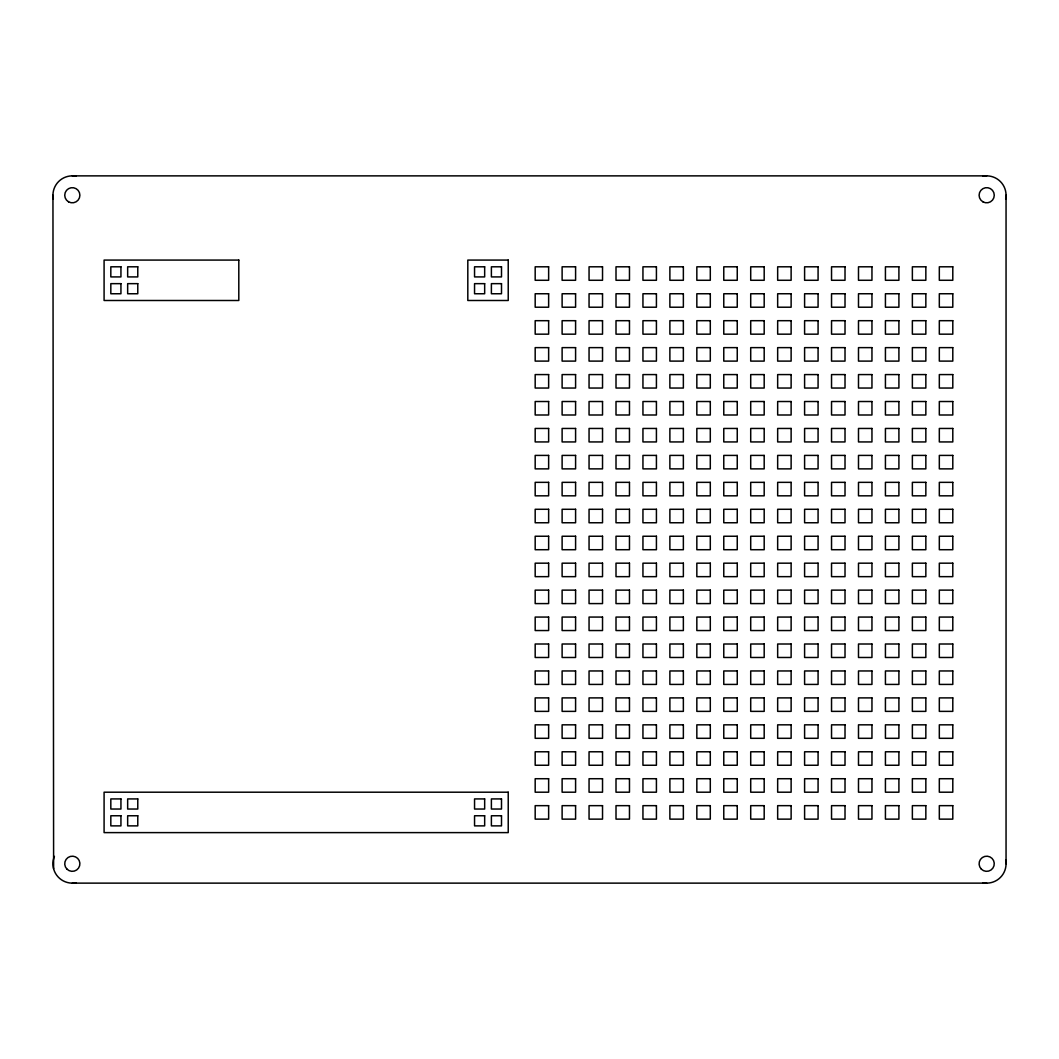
<?xml version="1.0" encoding="UTF-8"?>
<svg xmlns="http://www.w3.org/2000/svg" width="1059" height="1059" viewBox="0 0 1059 1059"><rect width="100%" height="100%" fill="white"/><g stroke="black" fill="none" stroke-linecap="round" stroke-linejoin="round"><path stroke-width="1.5" d="M72.316 175.873L986.684 175.873M72.316 883.127L986.684 883.127M53.612 868.777L52.95 195.24M1006.05 195.24L1006.05 863.76M76.102 882.756A19.366 19.366 0 0 1 54.419 856.347M1005.679 859.974A19.366 19.366 0 0 1 982.898 882.756M53.321 199.026A19.366 19.366 0 0 1 76.102 176.244M982.898 176.244A19.366 19.366 0 0 1 1005.679 199.026M238.804 260.077L104.086 260.077L104.086 300.491L238.804 300.491L238.804 260.077M508.227 260.077L467.813 260.077L467.813 300.491L508.227 300.491L508.227 260.077M120.938 266.802L110.824 266.802L110.824 276.915L120.938 276.915L120.938 266.802M137.776 266.802L127.662 266.802L127.662 276.915L137.776 276.915L137.776 266.802M484.665 266.802L474.551 266.802L474.551 276.915L484.665 276.915L484.665 266.802M501.503 266.802L491.389 266.802L491.389 276.915L501.503 276.915L501.503 266.802M548.641 266.802L535.179 266.802L535.179 280.278L548.641 280.278L548.641 266.802M575.593 266.802L562.117 266.802L562.117 280.278L575.593 280.278L575.593 266.802M602.531 266.802L589.056 266.802L589.056 280.278L602.531 280.278L602.531 266.802M629.47 266.802L616.007 266.802L616.007 280.278L629.47 280.278L629.47 266.802M656.421 266.802L642.945 266.802L642.945 280.278L656.421 280.278L656.421 266.802M683.359 266.802L669.884 266.802L669.884 280.278L683.359 280.278L683.359 266.802M710.298 266.802L696.835 266.802L696.835 280.278L710.298 280.278L710.298 266.802M737.249 266.802L723.774 266.802L723.774 280.278L737.249 280.278L737.249 266.802M764.188 266.802L750.712 266.802L750.712 280.278L764.188 280.278L764.188 266.802M791.126 266.802L777.663 266.802L777.663 280.278L791.126 280.278L791.126 266.802M818.077 266.802L804.602 266.802L804.602 280.278L818.077 280.278L818.077 266.802M845.016 266.802L831.54 266.802L831.54 280.278L845.016 280.278L845.016 266.802M871.954 266.802L858.492 266.802L858.492 280.278L871.954 280.278L871.954 266.802M898.906 266.802L885.43 266.802L885.43 280.278L898.906 280.278L898.906 266.802M925.844 266.802L912.368 266.802L912.368 280.278L925.844 280.278L925.844 266.802M952.796 266.802L939.32 266.802L939.32 280.278L952.796 280.278L952.796 266.802M120.938 283.653L110.824 283.653L110.824 293.753L120.938 293.753L120.938 283.653M137.776 283.653L127.662 283.653L127.662 293.753L137.776 293.753L137.776 283.653M484.665 283.653L474.551 283.653L474.551 293.753L484.665 293.753L484.665 283.653M501.503 283.653L491.389 283.653L491.389 293.753L501.503 293.753L501.503 283.653M548.641 293.753L535.179 293.753L535.179 307.216L548.641 307.216L548.641 293.753M575.593 293.753L562.117 293.753L562.117 307.216L575.593 307.216L575.593 293.753M602.531 293.753L589.056 293.753L589.056 307.216L602.531 307.216L602.531 293.753M629.47 293.753L616.007 293.753L616.007 307.216L629.47 307.216L629.47 293.753M656.421 293.753L642.945 293.753L642.945 307.216L656.421 307.216L656.421 293.753M683.359 293.753L669.884 293.753L669.884 307.216L683.359 307.216L683.359 293.753M710.298 293.753L696.835 293.753L696.835 307.216L710.298 307.216L710.298 293.753M737.249 293.753L723.774 293.753L723.774 307.216L737.249 307.216L737.249 293.753M764.188 293.753L750.712 293.753L750.712 307.216L764.188 307.216L764.188 293.753M791.126 293.753L777.663 293.753L777.663 307.216L791.126 307.216L791.126 293.753M818.077 293.753L804.602 293.753L804.602 307.216L818.077 307.216L818.077 293.753M845.016 293.753L831.54 293.753L831.54 307.216L845.016 307.216L845.016 293.753M871.954 293.753L858.492 293.753L858.492 307.216L871.954 307.216L871.954 293.753M898.906 293.753L885.43 293.753L885.43 307.216L898.906 307.216L898.906 293.753M925.844 293.753L912.368 293.753L912.368 307.216L925.844 307.216L925.844 293.753M952.796 293.753L939.32 293.753L939.32 307.216L952.796 307.216L952.796 293.753M548.641 320.692L535.179 320.692L535.179 334.167L548.641 334.167L548.641 320.692M575.593 320.692L562.117 320.692L562.117 334.167L575.593 334.167L575.593 320.692M602.531 320.692L589.056 320.692L589.056 334.167L602.531 334.167L602.531 320.692M629.47 320.692L616.007 320.692L616.007 334.167L629.47 334.167L629.47 320.692M656.421 320.692L642.945 320.692L642.945 334.167L656.421 334.167L656.421 320.692M683.359 320.692L669.884 320.692L669.884 334.167L683.359 334.167L683.359 320.692M710.298 320.692L696.835 320.692L696.835 334.167L710.298 334.167L710.298 320.692M737.249 320.692L723.774 320.692L723.774 334.167L737.249 334.167L737.249 320.692M764.188 320.692L750.712 320.692L750.712 334.167L764.188 334.167L764.188 320.692M791.126 320.692L777.663 320.692L777.663 334.167L791.126 334.167L791.126 320.692M818.077 320.692L804.602 320.692L804.602 334.167L818.077 334.167L818.077 320.692M845.016 320.692L831.54 320.692L831.54 334.167L845.016 334.167L845.016 320.692M871.954 320.692L858.492 320.692L858.492 334.167L871.954 334.167L871.954 320.692M898.906 320.692L885.43 320.692L885.43 334.167L898.906 334.167L898.906 320.692M925.844 320.692L912.368 320.692L912.368 334.167L925.844 334.167L925.844 320.692M952.796 320.692L939.32 320.692L939.32 334.167L952.796 334.167L952.796 320.692M548.641 347.63L535.179 347.63L535.179 361.106L548.641 361.106L548.641 347.63M575.593 347.63L562.117 347.63L562.117 361.106L575.593 361.106L575.593 347.63M602.531 347.63L589.056 347.63L589.056 361.106L602.531 361.106L602.531 347.63M629.47 347.63L616.007 347.63L616.007 361.106L629.47 361.106L629.47 347.63M656.421 347.63L642.945 347.63L642.945 361.106L656.421 361.106L656.421 347.63M683.359 347.63L669.884 347.63L669.884 361.106L683.359 361.106L683.359 347.63M710.298 347.63L696.835 347.63L696.835 361.106L710.298 361.106L710.298 347.63M737.249 347.63L723.774 347.63L723.774 361.106L737.249 361.106L737.249 347.63M764.188 347.63L750.712 347.63L750.712 361.106L764.188 361.106L764.188 347.63M791.126 347.63L777.663 347.63L777.663 361.106L791.126 361.106L791.126 347.63M818.077 347.63L804.602 347.63L804.602 361.106L818.077 361.106L818.077 347.63M845.016 347.63L831.54 347.63L831.54 361.106L845.016 361.106L845.016 347.63M871.954 347.63L858.492 347.63L858.492 361.106L871.954 361.106L871.954 347.63M898.906 347.63L885.43 347.63L885.43 361.106L898.906 361.106L898.906 347.63M925.844 347.63L912.368 347.63L912.368 361.106L925.844 361.106L925.844 347.63M952.796 347.63L939.32 347.63L939.32 361.106L952.796 361.106L952.796 347.63M548.641 374.582L535.179 374.582L535.179 388.044L548.641 388.044L548.641 374.582M575.593 374.582L562.117 374.582L562.117 388.044L575.593 388.044L575.593 374.582M602.531 374.582L589.056 374.582L589.056 388.044L602.531 388.044L602.531 374.582M629.47 374.582L616.007 374.582L616.007 388.044L629.47 388.044L629.47 374.582M656.421 374.582L642.945 374.582L642.945 388.044L656.421 388.044L656.421 374.582M683.359 374.582L669.884 374.582L669.884 388.044L683.359 388.044L683.359 374.582M710.298 374.582L696.835 374.582L696.835 388.044L710.298 388.044L710.298 374.582M737.249 374.582L723.774 374.582L723.774 388.044L737.249 388.044L737.249 374.582M764.188 374.582L750.712 374.582L750.712 388.044L764.188 388.044L764.188 374.582M791.126 374.582L777.663 374.582L777.663 388.044L791.126 388.044L791.126 374.582M818.077 374.582L804.602 374.582L804.602 388.044L818.077 388.044L818.077 374.582M845.016 374.582L831.54 374.582L831.54 388.044L845.016 388.044L845.016 374.582M871.954 374.582L858.492 374.582L858.492 388.044L871.954 388.044L871.954 374.582M898.906 374.582L885.43 374.582L885.43 388.044L898.906 388.044L898.906 374.582M925.844 374.582L912.368 374.582L912.368 388.044L925.844 388.044L925.844 374.582M952.796 374.582L939.32 374.582L939.32 388.044L952.796 388.044L952.796 374.582M548.641 401.52L535.179 401.52L535.179 414.996L548.641 414.996L548.641 401.52M575.593 401.52L562.117 401.52L562.117 414.996L575.593 414.996L575.593 401.52M602.531 401.52L589.056 401.52L589.056 414.996L602.531 414.996L602.531 401.52M629.47 401.52L616.007 401.52L616.007 414.996L629.47 414.996L629.47 401.52M656.421 401.52L642.945 401.52L642.945 414.996L656.421 414.996L656.421 401.52M683.359 401.52L669.884 401.52L669.884 414.996L683.359 414.996L683.359 401.52M710.298 401.52L696.835 401.52L696.835 414.996L710.298 414.996L710.298 401.52M737.249 401.52L723.774 401.52L723.774 414.996L737.249 414.996L737.249 401.52M764.188 401.52L750.712 401.52L750.712 414.996L764.188 414.996L764.188 401.52M791.126 401.52L777.663 401.52L777.663 414.996L791.126 414.996L791.126 401.52M818.077 401.52L804.602 401.52L804.602 414.996L818.077 414.996L818.077 401.52M845.016 401.52L831.54 401.52L831.54 414.996L845.016 414.996L845.016 401.52M871.954 401.52L858.492 401.52L858.492 414.996L871.954 414.996L871.954 401.52M898.906 401.52L885.43 401.52L885.43 414.996L898.906 414.996L898.906 401.52M925.844 401.52L912.368 401.52L912.368 414.996L925.844 414.996L925.844 401.52M952.796 401.52L939.32 401.52L939.32 414.996L952.796 414.996L952.796 401.52M548.641 428.458L535.179 428.458L535.179 441.934L548.641 441.934L548.641 428.458M575.593 428.458L562.117 428.458L562.117 441.934L575.593 441.934L575.593 428.458M602.531 428.458L589.056 428.458L589.056 441.934L602.531 441.934L602.531 428.458M629.47 428.458L616.007 428.458L616.007 441.934L629.47 441.934L629.47 428.458M656.421 428.458L642.945 428.458L642.945 441.934L656.421 441.934L656.421 428.458M683.359 428.458L669.884 428.458L669.884 441.934L683.359 441.934L683.359 428.458M710.298 428.458L696.835 428.458L696.835 441.934L710.298 441.934L710.298 428.458M737.249 428.458L723.774 428.458L723.774 441.934L737.249 441.934L737.249 428.458M764.188 428.458L750.712 428.458L750.712 441.934L764.188 441.934L764.188 428.458M791.126 428.458L777.663 428.458L777.663 441.934L791.126 441.934L791.126 428.458M818.077 428.458L804.602 428.458L804.602 441.934L818.077 441.934L818.077 428.458M845.016 428.458L831.54 428.458L831.54 441.934L845.016 441.934L845.016 428.458M871.954 428.458L858.492 428.458L858.492 441.934L871.954 441.934L871.954 428.458M898.906 428.458L885.43 428.458L885.43 441.934L898.906 441.934L898.906 428.458M925.844 428.458L912.368 428.458L912.368 441.934L925.844 441.934L925.844 428.458M952.796 428.458L939.32 428.458L939.32 441.934L952.796 441.934L952.796 428.458M548.641 455.41L535.179 455.41L535.179 468.872L548.641 468.872L548.641 455.41M575.593 455.41L562.117 455.41L562.117 468.872L575.593 468.872L575.593 455.41M602.531 455.41L589.056 455.41L589.056 468.872L602.531 468.872L602.531 455.41M629.47 455.41L616.007 455.41L616.007 468.872L629.47 468.872L629.47 455.41M656.421 455.41L642.945 455.41L642.945 468.872L656.421 468.872L656.421 455.41M683.359 455.41L669.884 455.41L669.884 468.872L683.359 468.872L683.359 455.41M710.298 455.41L696.835 455.41L696.835 468.872L710.298 468.872L710.298 455.41M737.249 455.41L723.774 455.41L723.774 468.872L737.249 468.872L737.249 455.41M764.188 455.41L750.712 455.41L750.712 468.872L764.188 468.872L764.188 455.41M791.126 455.41L777.663 455.41L777.663 468.872L791.126 468.872L791.126 455.41M818.077 455.41L804.602 455.41L804.602 468.872L818.077 468.872L818.077 455.41M845.016 455.41L831.54 455.41L831.54 468.872L845.016 468.872L845.016 455.41M871.954 455.41L858.492 455.41L858.492 468.872L871.954 468.872L871.954 455.41M898.906 455.41L885.43 455.41L885.43 468.872L898.906 468.872L898.906 455.41M925.844 455.41L912.368 455.41L912.368 468.872L925.844 468.872L925.844 455.41M952.796 455.41L939.32 455.41L939.32 468.872L952.796 468.872L952.796 455.41M548.641 482.348L535.179 482.348L535.179 495.824L548.641 495.824L548.641 482.348M575.593 482.348L562.117 482.348L562.117 495.824L575.593 495.824L575.593 482.348M602.531 482.348L589.056 482.348L589.056 495.824L602.531 495.824L602.531 482.348M629.47 482.348L616.007 482.348L616.007 495.824L629.47 495.824L629.47 482.348M656.421 482.348L642.945 482.348L642.945 495.824L656.421 495.824L656.421 482.348M683.359 482.348L669.884 482.348L669.884 495.824L683.359 495.824L683.359 482.348M710.298 482.348L696.835 482.348L696.835 495.824L710.298 495.824L710.298 482.348M737.249 482.348L723.774 482.348L723.774 495.824L737.249 495.824L737.249 482.348M764.188 482.348L750.712 482.348L750.712 495.824L764.188 495.824L764.188 482.348M791.126 482.348L777.663 482.348L777.663 495.824L791.126 495.824L791.126 482.348M818.077 482.348L804.602 482.348L804.602 495.824L818.077 495.824L818.077 482.348M845.016 482.348L831.54 482.348L831.54 495.824L845.016 495.824L845.016 482.348M871.954 482.348L858.492 482.348L858.492 495.824L871.954 495.824L871.954 482.348M898.906 482.348L885.43 482.348L885.43 495.824L898.906 495.824L898.906 482.348M925.844 482.348L912.368 482.348L912.368 495.824L925.844 495.824L925.844 482.348M952.796 482.348L939.32 482.348L939.32 495.824L952.796 495.824L952.796 482.348M548.641 509.286L535.179 509.286L535.179 522.762L548.641 522.762L548.641 509.286M575.593 509.286L562.117 509.286L562.117 522.762L575.593 522.762L575.593 509.286M602.531 509.286L589.056 509.286L589.056 522.762L602.531 522.762L602.531 509.286M629.47 509.286L616.007 509.286L616.007 522.762L629.47 522.762L629.47 509.286M656.421 509.286L642.945 509.286L642.945 522.762L656.421 522.762L656.421 509.286M683.359 509.286L669.884 509.286L669.884 522.762L683.359 522.762L683.359 509.286M710.298 509.286L696.835 509.286L696.835 522.762L710.298 522.762L710.298 509.286M737.249 509.286L723.774 509.286L723.774 522.762L737.249 522.762L737.249 509.286M764.188 509.286L750.712 509.286L750.712 522.762L764.188 522.762L764.188 509.286M791.126 509.286L777.663 509.286L777.663 522.762L791.126 522.762L791.126 509.286M818.077 509.286L804.602 509.286L804.602 522.762L818.077 522.762L818.077 509.286M845.016 509.286L831.54 509.286L831.54 522.762L845.016 522.762L845.016 509.286M871.954 509.286L858.492 509.286L858.492 522.762L871.954 522.762L871.954 509.286M898.906 509.286L885.43 509.286L885.43 522.762L898.906 522.762L898.906 509.286M925.844 509.286L912.368 509.286L912.368 522.762L925.844 522.762L925.844 509.286M952.796 509.286L939.32 509.286L939.32 522.762L952.796 522.762L952.796 509.286M548.641 536.238L535.179 536.238L535.179 549.714L548.641 549.714L548.641 536.238M575.593 536.238L562.117 536.238L562.117 549.714L575.593 549.714L575.593 536.238M602.531 536.238L589.056 536.238L589.056 549.714L602.531 549.714L602.531 536.238M629.47 536.238L616.007 536.238L616.007 549.714L629.47 549.714L629.47 536.238M656.421 536.238L642.945 536.238L642.945 549.714L656.421 549.714L656.421 536.238M683.359 536.238L669.884 536.238L669.884 549.714L683.359 549.714L683.359 536.238M710.298 536.238L696.835 536.238L696.835 549.714L710.298 549.714L710.298 536.238M737.249 536.238L723.774 536.238L723.774 549.714L737.249 549.714L737.249 536.238M764.188 536.238L750.712 536.238L750.712 549.714L764.188 549.714L764.188 536.238M791.126 536.238L777.663 536.238L777.663 549.714L791.126 549.714L791.126 536.238M818.077 536.238L804.602 536.238L804.602 549.714L818.077 549.714L818.077 536.238M845.016 536.238L831.54 536.238L831.54 549.714L845.016 549.714L845.016 536.238M871.954 536.238L858.492 536.238L858.492 549.714L871.954 549.714L871.954 536.238M898.906 536.238L885.43 536.238L885.43 549.714L898.906 549.714L898.906 536.238M925.844 536.238L912.368 536.238L912.368 549.714L925.844 549.714L925.844 536.238M952.796 536.238L939.32 536.238L939.32 549.714L952.796 549.714L952.796 536.238M548.641 563.176L535.179 563.176L535.179 576.652L548.641 576.652L548.641 563.176M575.593 563.176L562.117 563.176L562.117 576.652L575.593 576.652L575.593 563.176M602.531 563.176L589.056 563.176L589.056 576.652L602.531 576.652L602.531 563.176M629.47 563.176L616.007 563.176L616.007 576.652L629.47 576.652L629.47 563.176M656.421 563.176L642.945 563.176L642.945 576.652L656.421 576.652L656.421 563.176M683.359 563.176L669.884 563.176L669.884 576.652L683.359 576.652L683.359 563.176M710.298 563.176L696.835 563.176L696.835 576.652L710.298 576.652L710.298 563.176M737.249 563.176L723.774 563.176L723.774 576.652L737.249 576.652L737.249 563.176M764.188 563.176L750.712 563.176L750.712 576.652L764.188 576.652L764.188 563.176M791.126 563.176L777.663 563.176L777.663 576.652L791.126 576.652L791.126 563.176M818.077 563.176L804.602 563.176L804.602 576.652L818.077 576.652L818.077 563.176M845.016 563.176L831.54 563.176L831.54 576.652L845.016 576.652L845.016 563.176M871.954 563.176L858.492 563.176L858.492 576.652L871.954 576.652L871.954 563.176M898.906 563.176L885.43 563.176L885.43 576.652L898.906 576.652L898.906 563.176M925.844 563.176L912.368 563.176L912.368 576.652L925.844 576.652L925.844 563.176M952.796 563.176L939.32 563.176L939.32 576.652L952.796 576.652L952.796 563.176M548.641 590.128L535.179 590.128L535.179 603.59L548.641 603.59L548.641 590.128M575.593 590.128L562.117 590.128L562.117 603.59L575.593 603.59L575.593 590.128M602.531 590.128L589.056 590.128L589.056 603.59L602.531 603.59L602.531 590.128M629.47 590.128L616.007 590.128L616.007 603.59L629.47 603.59L629.47 590.128M656.421 590.128L642.945 590.128L642.945 603.59L656.421 603.59L656.421 590.128M683.359 590.128L669.884 590.128L669.884 603.59L683.359 603.59L683.359 590.128M710.298 590.128L696.835 590.128L696.835 603.59L710.298 603.59L710.298 590.128M737.249 590.128L723.774 590.128L723.774 603.59L737.249 603.59L737.249 590.128M764.188 590.128L750.712 590.128L750.712 603.59L764.188 603.59L764.188 590.128M791.126 590.128L777.663 590.128L777.663 603.59L791.126 603.59L791.126 590.128M818.077 590.128L804.602 590.128L804.602 603.59L818.077 603.59L818.077 590.128M845.016 590.128L831.54 590.128L831.54 603.59L845.016 603.59L845.016 590.128M871.954 590.128L858.492 590.128L858.492 603.59L871.954 603.59L871.954 590.128M898.906 590.128L885.43 590.128L885.43 603.59L898.906 603.59L898.906 590.128M925.844 590.128L912.368 590.128L912.368 603.59L925.844 603.59L925.844 590.128M952.796 590.128L939.32 590.128L939.32 603.59L952.796 603.59L952.796 590.128M548.641 617.066L535.179 617.066L535.179 630.542L548.641 630.542L548.641 617.066M575.593 617.066L562.117 617.066L562.117 630.542L575.593 630.542L575.593 617.066M602.531 617.066L589.056 617.066L589.056 630.542L602.531 630.542L602.531 617.066M629.47 617.066L616.007 617.066L616.007 630.542L629.47 630.542L629.47 617.066M656.421 617.066L642.945 617.066L642.945 630.542L656.421 630.542L656.421 617.066M683.359 617.066L669.884 617.066L669.884 630.542L683.359 630.542L683.359 617.066M710.298 617.066L696.835 617.066L696.835 630.542L710.298 630.542L710.298 617.066M737.249 617.066L723.774 617.066L723.774 630.542L737.249 630.542L737.249 617.066M764.188 617.066L750.712 617.066L750.712 630.542L764.188 630.542L764.188 617.066M791.126 617.066L777.663 617.066L777.663 630.542L791.126 630.542L791.126 617.066M818.077 617.066L804.602 617.066L804.602 630.542L818.077 630.542L818.077 617.066M845.016 617.066L831.54 617.066L831.54 630.542L845.016 630.542L845.016 617.066M871.954 617.066L858.492 617.066L858.492 630.542L871.954 630.542L871.954 617.066M898.906 617.066L885.43 617.066L885.43 630.542L898.906 630.542L898.906 617.066M925.844 617.066L912.368 617.066L912.368 630.542L925.844 630.542L925.844 617.066M952.796 617.066L939.32 617.066L939.32 630.542L952.796 630.542L952.796 617.066M548.641 644.004L535.179 644.004L535.179 657.48L548.641 657.48L548.641 644.004M575.593 644.004L562.117 644.004L562.117 657.48L575.593 657.48L575.593 644.004M602.531 644.004L589.056 644.004L589.056 657.48L602.531 657.48L602.531 644.004M629.47 644.004L616.007 644.004L616.007 657.48L629.47 657.48L629.47 644.004M656.421 644.004L642.945 644.004L642.945 657.48L656.421 657.48L656.421 644.004M683.359 644.004L669.884 644.004L669.884 657.48L683.359 657.48L683.359 644.004M710.298 644.004L696.835 644.004L696.835 657.48L710.298 657.48L710.298 644.004M737.249 644.004L723.774 644.004L723.774 657.48L737.249 657.48L737.249 644.004M764.188 644.004L750.712 644.004L750.712 657.48L764.188 657.48L764.188 644.004M791.126 644.004L777.663 644.004L777.663 657.48L791.126 657.48L791.126 644.004M818.077 644.004L804.602 644.004L804.602 657.48L818.077 657.48L818.077 644.004M845.016 644.004L831.54 644.004L831.54 657.48L845.016 657.48L845.016 644.004M871.954 644.004L858.492 644.004L858.492 657.48L871.954 657.48L871.954 644.004M898.906 644.004L885.43 644.004L885.43 657.48L898.906 657.48L898.906 644.004M925.844 644.004L912.368 644.004L912.368 657.48L925.844 657.48L925.844 644.004M952.796 644.004L939.32 644.004L939.32 657.48L952.796 657.48L952.796 644.004M548.641 670.956L535.179 670.956L535.179 684.418L548.641 684.418L548.641 670.956M575.593 670.956L562.117 670.956L562.117 684.418L575.593 684.418L575.593 670.956M602.531 670.956L589.056 670.956L589.056 684.418L602.531 684.418L602.531 670.956M629.47 670.956L616.007 670.956L616.007 684.418L629.47 684.418L629.47 670.956M656.421 670.956L642.945 670.956L642.945 684.418L656.421 684.418L656.421 670.956M683.359 670.956L669.884 670.956L669.884 684.418L683.359 684.418L683.359 670.956M710.298 670.956L696.835 670.956L696.835 684.418L710.298 684.418L710.298 670.956M737.249 670.956L723.774 670.956L723.774 684.418L737.249 684.418L737.249 670.956M764.188 670.956L750.712 670.956L750.712 684.418L764.188 684.418L764.188 670.956M791.126 670.956L777.663 670.956L777.663 684.418L791.126 684.418L791.126 670.956M818.077 670.956L804.602 670.956L804.602 684.418L818.077 684.418L818.077 670.956M845.016 670.956L831.54 670.956L831.54 684.418L845.016 684.418L845.016 670.956M871.954 670.956L858.492 670.956L858.492 684.418L871.954 684.418L871.954 670.956M898.906 670.956L885.43 670.956L885.43 684.418L898.906 684.418L898.906 670.956M925.844 670.956L912.368 670.956L912.368 684.418L925.844 684.418L925.844 670.956M952.796 670.956L939.32 670.956L939.32 684.418L952.796 684.418L952.796 670.956M548.641 697.894L535.179 697.894L535.179 711.37L548.641 711.37L548.641 697.894M575.593 697.894L562.117 697.894L562.117 711.37L575.593 711.37L575.593 697.894M602.531 697.894L589.056 697.894L589.056 711.37L602.531 711.37L602.531 697.894M629.47 697.894L616.007 697.894L616.007 711.37L629.47 711.37L629.47 697.894M656.421 697.894L642.945 697.894L642.945 711.37L656.421 711.37L656.421 697.894M683.359 697.894L669.884 697.894L669.884 711.37L683.359 711.37L683.359 697.894M710.298 697.894L696.835 697.894L696.835 711.37L710.298 711.37L710.298 697.894M737.249 697.894L723.774 697.894L723.774 711.37L737.249 711.37L737.249 697.894M764.188 697.894L750.712 697.894L750.712 711.37L764.188 711.37L764.188 697.894M791.126 697.894L777.663 697.894L777.663 711.37L791.126 711.37L791.126 697.894M818.077 697.894L804.602 697.894L804.602 711.37L818.077 711.37L818.077 697.894M845.016 697.894L831.54 697.894L831.54 711.37L845.016 711.37L845.016 697.894M871.954 697.894L858.492 697.894L858.492 711.37L871.954 711.37L871.954 697.894M898.906 697.894L885.43 697.894L885.43 711.37L898.906 711.37L898.906 697.894M925.844 697.894L912.368 697.894L912.368 711.37L925.844 711.37L925.844 697.894M952.796 697.894L939.32 697.894L939.32 711.37L952.796 711.37L952.796 697.894M548.641 724.833L535.179 724.833L535.179 738.308L548.641 738.308L548.641 724.833M575.593 724.833L562.117 724.833L562.117 738.308L575.593 738.308L575.593 724.833M602.531 724.833L589.056 724.833L589.056 738.308L602.531 738.308L602.531 724.833M629.47 724.833L616.007 724.833L616.007 738.308L629.47 738.308L629.47 724.833M656.421 724.833L642.945 724.833L642.945 738.308L656.421 738.308L656.421 724.833M683.359 724.833L669.884 724.833L669.884 738.308L683.359 738.308L683.359 724.833M710.298 724.833L696.835 724.833L696.835 738.308L710.298 738.308L710.298 724.833M737.249 724.833L723.774 724.833L723.774 738.308L737.249 738.308L737.249 724.833M764.188 724.833L750.712 724.833L750.712 738.308L764.188 738.308L764.188 724.833M791.126 724.833L777.663 724.833L777.663 738.308L791.126 738.308L791.126 724.833M818.077 724.833L804.602 724.833L804.602 738.308L818.077 738.308L818.077 724.833M845.016 724.833L831.54 724.833L831.54 738.308L845.016 738.308L845.016 724.833M871.954 724.833L858.492 724.833L858.492 738.308L871.954 738.308L871.954 724.833M898.906 724.833L885.43 724.833L885.43 738.308L898.906 738.308L898.906 724.833M925.844 724.833L912.368 724.833L912.368 738.308L925.844 738.308L925.844 724.833M952.796 724.833L939.32 724.833L939.32 738.308L952.796 738.308L952.796 724.833M548.641 751.784L535.179 751.784L535.179 765.247L548.641 765.247L548.641 751.784M575.593 751.784L562.117 751.784L562.117 765.247L575.593 765.247L575.593 751.784M602.531 751.784L589.056 751.784L589.056 765.247L602.531 765.247L602.531 751.784M629.47 751.784L616.007 751.784L616.007 765.247L629.47 765.247L629.47 751.784M656.421 751.784L642.945 751.784L642.945 765.247L656.421 765.247L656.421 751.784M683.359 751.784L669.884 751.784L669.884 765.247L683.359 765.247L683.359 751.784M710.298 751.784L696.835 751.784L696.835 765.247L710.298 765.247L710.298 751.784M737.249 751.784L723.774 751.784L723.774 765.247L737.249 765.247L737.249 751.784M764.188 751.784L750.712 751.784L750.712 765.247L764.188 765.247L764.188 751.784M791.126 751.784L777.663 751.784L777.663 765.247L791.126 765.247L791.126 751.784M818.077 751.784L804.602 751.784L804.602 765.247L818.077 765.247L818.077 751.784M845.016 751.784L831.54 751.784L831.54 765.247L845.016 765.247L845.016 751.784M871.954 751.784L858.492 751.784L858.492 765.247L871.954 765.247L871.954 751.784M898.906 751.784L885.43 751.784L885.43 765.247L898.906 765.247L898.906 751.784M925.844 751.784L912.368 751.784L912.368 765.247L925.844 765.247L925.844 751.784M952.796 751.784L939.32 751.784L939.32 765.247L952.796 765.247L952.796 751.784M548.641 778.722L535.179 778.722L535.179 792.198L548.641 792.198L548.641 778.722M575.593 778.722L562.117 778.722L562.117 792.198L575.593 792.198L575.593 778.722M602.531 778.722L589.056 778.722L589.056 792.198L602.531 792.198L602.531 778.722M629.47 778.722L616.007 778.722L616.007 792.198L629.47 792.198L629.47 778.722M656.421 778.722L642.945 778.722L642.945 792.198L656.421 792.198L656.421 778.722M683.359 778.722L669.884 778.722L669.884 792.198L683.359 792.198L683.359 778.722M710.298 778.722L696.835 778.722L696.835 792.198L710.298 792.198L710.298 778.722M737.249 778.722L723.774 778.722L723.774 792.198L737.249 792.198L737.249 778.722M764.188 778.722L750.712 778.722L750.712 792.198L764.188 792.198L764.188 778.722M791.126 778.722L777.663 778.722L777.663 792.198L791.126 792.198L791.126 778.722M818.077 778.722L804.602 778.722L804.602 792.198L818.077 792.198L818.077 778.722M845.016 778.722L831.54 778.722L831.54 792.198L845.016 792.198L845.016 778.722M871.954 778.722L858.492 778.722L858.492 792.198L871.954 792.198L871.954 778.722M898.906 778.722L885.43 778.722L885.43 792.198L898.906 792.198L898.906 778.722M925.844 778.722L912.368 778.722L912.368 792.198L925.844 792.198L925.844 778.722M952.796 778.722L939.32 778.722L939.32 792.198L952.796 792.198L952.796 778.722M508.227 792.198L104.086 792.198L104.086 832.612L508.227 832.612L508.227 792.198M120.938 798.923L110.824 798.923L110.824 809.036L120.938 809.036L120.938 798.923M137.776 798.923L127.662 798.923L127.662 809.036L137.776 809.036L137.776 798.923M484.665 798.923L474.551 798.923L474.551 809.036L484.665 809.036L484.665 798.923M501.503 798.923L491.389 798.923L491.389 809.036L501.503 809.036L501.503 798.923M548.641 805.661L535.179 805.661L535.179 819.136L548.641 819.136L548.641 805.661M575.593 805.661L562.117 805.661L562.117 819.136L575.593 819.136L575.593 805.661M602.531 805.661L589.056 805.661L589.056 819.136L602.531 819.136L602.531 805.661M629.47 805.661L616.007 805.661L616.007 819.136L629.47 819.136L629.47 805.661M656.421 805.661L642.945 805.661L642.945 819.136L656.421 819.136L656.421 805.661M683.359 805.661L669.884 805.661L669.884 819.136L683.359 819.136L683.359 805.661M710.298 805.661L696.835 805.661L696.835 819.136L710.298 819.136L710.298 805.661M737.249 805.661L723.774 805.661L723.774 819.136L737.249 819.136L737.249 805.661M764.188 805.661L750.712 805.661L750.712 819.136L764.188 819.136L764.188 805.661M791.126 805.661L777.663 805.661L777.663 819.136L791.126 819.136L791.126 805.661M818.077 805.661L804.602 805.661L804.602 819.136L818.077 819.136L818.077 805.661M845.016 805.661L831.54 805.661L831.54 819.136L845.016 819.136L845.016 805.661M871.954 805.661L858.492 805.661L858.492 819.136L871.954 819.136L871.954 805.661M898.906 805.661L885.43 805.661L885.43 819.136L898.906 819.136L898.906 805.661M925.844 805.661L912.368 805.661L912.368 819.136L925.844 819.136L925.844 805.661M952.796 805.661L939.32 805.661L939.32 819.136L952.796 819.136L952.796 805.661M120.938 815.761L110.824 815.761L110.824 825.874L120.938 825.874L120.938 815.761M137.776 815.761L127.662 815.761L127.662 825.874L137.776 825.874L137.776 815.761M484.665 815.761L474.551 815.761L474.551 825.874L484.665 825.874L484.665 815.761M501.503 815.761L491.389 815.761L491.389 825.874L501.503 825.874L501.503 815.761M66.955 869.121A7.572 7.572 0 0 0 79.637 865.719A7.572 7.572 0 0 0 70.357 856.44A7.572 7.572 0 0 0 66.955 869.121M981.322 869.121A7.572 7.572 0 0 0 994.004 865.719A7.572 7.572 0 0 0 984.724 856.44A7.572 7.572 0 0 0 981.322 869.121M68.531 201.806A7.572 7.572 0 0 0 79.888 195.24A7.572 7.572 0 0 0 68.531 188.674A7.572 7.572 0 0 0 68.531 201.806M982.898 201.806A7.572 7.572 0 0 0 994.269 195.24A7.572 7.572 0 0 0 982.898 188.674A7.572 7.572 0 0 0 982.898 201.806"/></g></svg>
